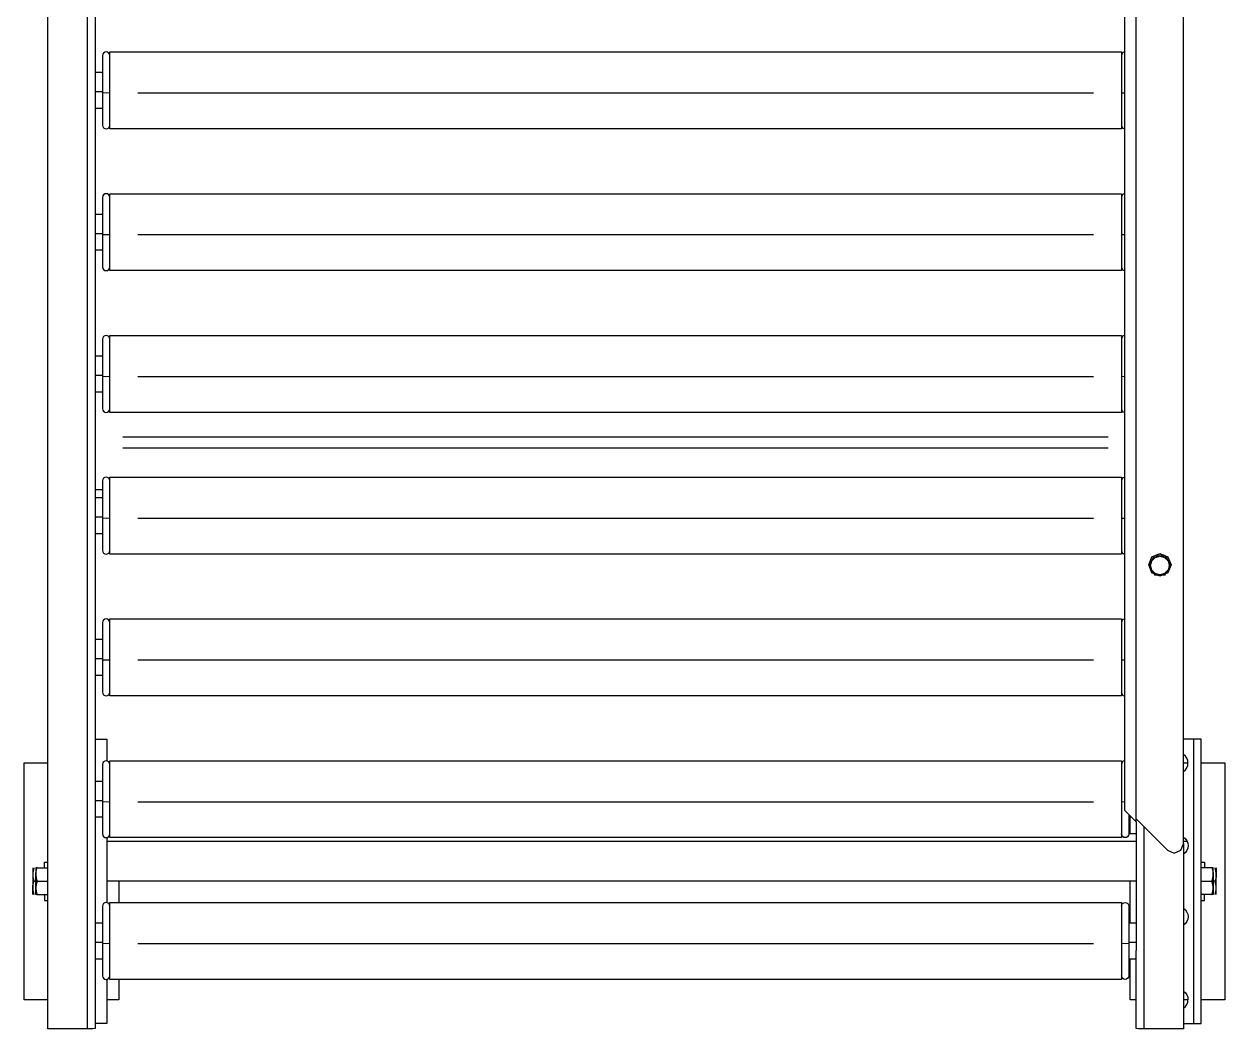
# Model space of a CAD drawing. Header units: millimetres. Extents: x -187347 to 135007, y -6415 to 292048.
# Drawn here: x -50524 to -49879, y 18756 to 19295 of the extents above; entities that cross this region are included whole.
import ezdxf

# ---------------------------------------------------------------- set-up
doc = ezdxf.new("R2010")
doc.units = ezdxf.units.MM
doc.header["$LTSCALE"] = 100
doc.layers.add('Layout CAT2', color=6, linetype='Continuous')

msp = doc.modelspace()

# ---------------------------------------------------------------- linework, layer by layer
at = {"layer": 'Layout CAT2', "elevation": -3.45}
for points in [[(-49927.12, 18868.36), (-49910.26, 18851.53), (-49906.72, 18850.07), (-49903.19, 18851.53), (-49901.72, 18855.06), (-49901.72, 20351.77), (-49903.19, 20355.29), (-49906.72, 20356.75), (-49910.26, 20355.29), (-49927.12, 20338.46), (-49927.12, 20336.81), (-49933.47, 20330.47), (-49933.47, 18873.05), (-49927.12, 18866.71), (-49927.12, 20336.81)], [(-50490.1, 20241.79), (-50490.1, 18755.69)], [(-50485.93, 18797.73), (-50485.93, 18755.96), (-50487.15, 18755.76), (-50490.1, 18755.69), (-50511.33, 18755.69), (-50511.33, 19820.82)], [(-50485.93, 19329.99), (-50485.93, 19263.27)], [(-50485.93, 19268.87), (-50481.96, 19268.87)], [(-50485.93, 19263.25), (-50485.93, 19260.94), (-50485.93, 19258.52), (-50485.93, 19256.14), (-50485.93, 19253.94)], [(-50485.93, 19258.52), (-50481.96, 19258.52)], [(-50485.93, 19253.95), (-50485.93, 19187.23)], [(-50481.96, 19257.94), (-50479.98, 19257.81), (-50477.99, 19257.94)], [(-50462.99, 19257.81), (-49950.07, 19257.81)], [(-49935.06, 19257.94), (-49934.62, 19257.86), (-49933.47, 19257.81)], [(-50481.96, 19249.43), (-50485.93, 19249.43)], [(-50485.93, 19192.84), (-50481.96, 19192.84)], [(-50485.93, 19187.21), (-50485.93, 19184.9), (-50485.93, 19182.48), (-50485.93, 19180.09), (-50485.93, 19177.9), (-50485.93, 19111.18)], [(-50485.93, 19182.48), (-50481.96, 19182.48)], [(-50481.96, 19181.9), (-50479.98, 19181.77), (-50477.99, 19181.9)], [(-50462.99, 19181.77), (-49950.07, 19181.77)], [(-49935.06, 19181.9), (-49934.62, 19181.81), (-49933.47, 19181.77)], [(-50481.96, 19173.39), (-50485.93, 19173.39)], [(-50485.93, 19116.79), (-50481.96, 19116.79)], [(-50485.93, 19111.17), (-50485.93, 19108.86), (-50485.93, 19106.44), (-50485.93, 19104.06), (-50485.93, 19101.86), (-50485.93, 19035.14)], [(-50485.93, 19106.44), (-50481.96, 19106.44)], [(-50481.96, 19105.86), (-50479.98, 19105.73), (-50477.99, 19105.86)], [(-50462.99, 19105.73), (-49950.07, 19105.73)], [(-49935.06, 19105.86), (-49934.62, 19105.78), (-49933.47, 19105.73)], [(-50481.96, 19097.35), (-50485.93, 19097.35)], [(-50470.94, 19073.31), (-49942.13, 19073.31)], [(-50470.94, 19067.43), (-49942.13, 19067.43)], [(-50485.93, 19045.05), (-50481.96, 19045.05)], [(-50485.93, 19040.76), (-50481.96, 19040.76)], [(-50485.93, 19035.13), (-50485.93, 19032.82), (-50485.93, 19030.4), (-50485.93, 19028.01), (-50485.93, 19025.82)], [(-50485.93, 19030.4), (-50481.96, 19030.4)], [(-50481.96, 19029.82), (-50479.98, 19029.69), (-50477.99, 19029.82)], [(-50462.99, 19029.69), (-49950.07, 19029.69)], [(-49935.06, 19029.82), (-49934.62, 19029.73), (-49933.47, 19029.69)], [(-50485.93, 19025.86), (-50485.93, 18959.1)], [(-50481.96, 19021.31), (-50485.93, 19021.31)], [(-49920.42, 19004.57), (-49920.42, 19004.67), (-49918.67, 19008.91), (-49914.42, 19010.66), (-49910.19, 19008.91), (-49908.43, 19004.67), (-49908.43, 19004.57)], [(-49918.79, 19001.88), (-49918.72, 19001.75), (-49918.54, 19001.44), (-49918.36, 19001.14), (-49918.32, 19001.06), (-49918.27, 19000.98), (-49918.23, 19000.91), (-49918.19, 19000.83), (-49918.1, 19000.68), (-49918.01, 19000.53), (-49917.83, 19000.23), (-49917.66, 18999.93), (-49917.48, 18999.64), (-49917.31, 18999.35), (-49916.97, 18999.34), (-49916.62, 18999.34), (-49916.53, 18999.34), (-49916.45, 18999.33), (-49916.36, 18999.33), (-49916.27, 18999.33), (-49916.09, 18999.33), (-49915.91, 18999.33), (-49915.56, 18999.33), (-49915.21, 18999.32), (-49914.85, 18999.32), (-49914.5, 18999.32), (-49916.93, 18999.99), (-49918.72, 19001.75)], [(-49914.5, 18999.32), (-49914.36, 18999.32)], [(-50485.93, 18964.71), (-50481.96, 18964.71)], [(-50485.93, 18959.09), (-50485.93, 18956.78), (-50485.93, 18954.36), (-50485.93, 18951.98), (-50485.93, 18949.78)], [(-50485.93, 18954.36), (-50481.96, 18954.36)], [(-50485.93, 18949.82), (-50485.93, 18883.06)], [(-50481.96, 18953.78), (-50479.98, 18953.65), (-50477.99, 18953.78)], [(-50462.99, 18953.65), (-49950.07, 18953.65)], [(-49935.06, 18953.78), (-49934.62, 18953.7), (-49933.47, 18953.65)], [(-50481.96, 18945.27), (-50485.93, 18945.27)], [(-50485.93, 18911.1), (-50479.58, 18911.1), (-50479.58, 18899.55)], [(-49901.72, 18758.7), (-49896.18, 18758.7), (-49893.37, 18758.7), (-49892.2, 18758.7), (-49892.2, 18911.1), (-49893.37, 18911.1), (-49896.18, 18911.1), (-49901.72, 18911.1)], [(-49896.18, 18758.7), (-49896.18, 18911.1)], [(-50511.33, 18771.4), (-50524.03, 18771.4), (-50524.03, 18898.4), (-50511.33, 18898.4)], [(-50478.16, 18898.4), (-50478, 18898.4)], [(-49892.2, 18898.4), (-49879.5, 18898.4), (-49879.5, 18771.4), (-49892.2, 18771.4)], [(-50485.93, 18888.68), (-50481.96, 18888.68)], [(-50485.93, 18883.05), (-50485.93, 18880.74), (-50485.93, 18878.32), (-50485.93, 18875.94), (-50485.93, 18873.74)], [(-50485.93, 18878.32), (-50481.96, 18878.32)], [(-50485.93, 18873.78), (-50485.93, 18807.02)], [(-50481.96, 18877.74), (-50479.98, 18877.61), (-50477.99, 18877.74)], [(-50462.99, 18877.61), (-49950.07, 18877.61)], [(-49935.06, 18877.74), (-49934.62, 18877.66), (-49933.47, 18877.61)], [(-50481.96, 18869.23), (-50485.93, 18869.23)], [(-49929.65, 18869.23), (-49931.09, 18869.23)], [(-49930.3, 18860.29), (-49930.3, 18869.23)], [(-49927.12, 18866.73), (-49927.12, 18807.02)], [(-49927.13, 18860.3), (-49931.1, 18860.3)], [(-49922.96, 18864.22), (-49922.96, 18755.69)], [(-50479.58, 18858.36), (-50479.58, 18823.51)], [(-49927.13, 18856.31), (-50479.58, 18856.31)], [(-49901.72, 18855.1), (-49901.72, 18755.69), (-49922.96, 18755.69), (-49925.91, 18755.76), (-49927.12, 18755.96), (-49927.12, 18797.73)], [(-49899.88, 18856.31), (-49901.73, 18856.31)], [(-50518.71, 18842.04), (-50518.72, 18842.01), (-50518.73, 18841.98), (-50518.74, 18841.95), (-50518.75, 18841.91), (-50518.76, 18841.88), (-50518.77, 18841.85), (-50518.78, 18841.82), (-50518.79, 18841.79), (-50518.8, 18841.76), (-50518.81, 18841.73), (-50518.82, 18841.7), (-50518.83, 18841.67), (-50518.84, 18841.63), (-50518.85, 18841.6), (-50518.86, 18841.57), (-50518.87, 18841.54), (-50518.88, 18841.51), (-50518.88, 18841.48), (-50518.89, 18841.45), (-50518.91, 18841.42), (-50518.91, 18841.39), (-50518.92, 18841.36), (-50518.93, 18841.33), (-50518.94, 18841.3), (-50518.95, 18841.26), (-50518.95, 18841.24), (-50518.96, 18841.21), (-50518.97, 18841.17), (-50518.98, 18841.14), (-50518.99, 18841.12), (-50519, 18841.08), (-50519, 18841.05), (-50519.01, 18841.02), (-50519.02, 18840.99), (-50519.03, 18840.96), (-50519.03, 18840.93), (-50519.04, 18840.9), (-50519.05, 18840.87), (-50519.05, 18840.84), (-50519.06, 18840.81), (-50519.07, 18840.78), (-50519.07, 18840.75), (-50519.09, 18840.72), (-50519.09, 18840.69), (-50519.1, 18840.66), (-50519.1, 18840.63), (-50519.11, 18840.6), (-50519.12, 18840.57), (-50519.12, 18840.54), (-50519.13, 18840.51), (-50519.14, 18840.48), (-50519.14, 18840.45), (-50519.15, 18840.42), (-50519.15, 18840.39), (-50519.16, 18840.36), (-50519.16, 18840.33), (-50519.17, 18840.3), (-50519.18, 18840.27), (-50519.2, 18840.16), (-50519.22, 18840.05), (-50519.23, 18839.94), (-50519.25, 18839.82), (-50519.27, 18839.71), (-50519.28, 18839.6), (-50519.29, 18839.49), (-50519.3, 18839.37), (-50519.31, 18839.33), (-50519.31, 18839.28), (-50519.32, 18839.24), (-50519.32, 18839.19), (-50519.32, 18839.15), (-50519.33, 18839.1), (-50519.33, 18839.06), (-50519.33, 18839.01), (-50519.33, 18838.97), (-50519.34, 18838.92), (-50519.34, 18838.88), (-50519.34, 18838.83), (-50519.34, 18838.79), (-50519.34, 18838.74), (-50519.34, 18838.69), (-50519.34, 18838.65), (-50519.35, 18838.6), (-50519.35, 18838.56), (-50519.35, 18838.51), (-50519.35, 18838.47), (-50519.35, 18838.44), (-50519.35, 18838.42), (-50519.35, 18838.39), (-50519.35, 18838.37), (-50519.35, 18838.34), (-50519.35, 18838.32), (-50519.34, 18838.29), (-50519.34, 18838.26), (-50519.34, 18838.24), (-50519.34, 18838.22), (-50519.34, 18838.19), (-50519.34, 18838.16), (-50519.34, 18838.14), (-50519.34, 18838.12), (-50519.34, 18838.09), (-50519.34, 18838.06), (-50519.34, 18838.04), (-50519.34, 18838.01), (-50519.33, 18837.99), (-50519.33, 18837.96), (-50519.33, 18837.94), (-50519.33, 18837.91), (-50519.33, 18837.89), (-50519.33, 18837.86), (-50519.33, 18837.83), (-50519.32, 18837.81), (-50519.32, 18837.79), (-50519.32, 18837.76), (-50519.32, 18837.73), (-50519.32, 18837.71), (-50519.32, 18837.69), (-50519.31, 18837.66), (-50519.31, 18837.63), (-50519.31, 18837.61), (-50519.31, 18837.59), (-50519.3, 18837.56), (-50519.29, 18837.45), (-50519.28, 18837.34), (-50519.27, 18837.22), (-50519.25, 18837.11), (-50519.23, 18837), (-50519.22, 18836.89), (-50519.2, 18836.78), (-50519.18, 18836.66), (-50519.16, 18836.6), (-50519.15, 18836.54), (-50519.14, 18836.49), (-50519.13, 18836.43), (-50519.12, 18836.37), (-50519.11, 18836.32), (-50519.1, 18836.26), (-50519.08, 18836.2), (-50519.06, 18836.14), (-50519.05, 18836.08), (-50519.04, 18836.02), (-50519.02, 18835.97), (-50519.01, 18835.91), (-50519, 18835.85), (-50518.98, 18835.79), (-50518.96, 18835.73), (-50518.95, 18835.67), (-50518.93, 18835.61), (-50518.92, 18835.55), (-50518.9, 18835.5), (-50518.88, 18835.44), (-50518.86, 18835.38), (-50518.85, 18835.32), (-50518.83, 18835.26), (-50518.81, 18835.2), (-50518.79, 18835.14), (-50518.77, 18835.08), (-50518.75, 18835.02), (-50518.73, 18834.96), (-50518.71, 18834.9), (-50517.68, 18834.9)], [(-50519.35, 18842.04), (-50519.35, 18841.08), (-50519.35, 18838.47), (-50519.35, 18834.9), (-50519.35, 18831.33), (-50519.35, 18831.37), (-50519.35, 18831.42), (-50519.35, 18831.46), (-50519.34, 18831.51), (-50519.34, 18831.55), (-50519.34, 18831.6), (-50519.34, 18831.64), (-50519.34, 18831.69), (-50519.34, 18831.73), (-50519.34, 18831.78), (-50519.33, 18831.82), (-50519.33, 18831.87), (-50519.33, 18831.91), (-50519.33, 18831.96), (-50519.32, 18832), (-50519.32, 18832.05), (-50519.32, 18832.09), (-50519.31, 18832.14), (-50519.31, 18832.19), (-50519.3, 18832.23), (-50519.29, 18832.34), (-50519.28, 18832.45), (-50519.27, 18832.57), (-50519.25, 18832.68), (-50519.23, 18832.79), (-50519.22, 18832.9), (-50519.2, 18833.01), (-50519.18, 18833.13), (-50519.17, 18833.16), (-50519.16, 18833.19), (-50519.16, 18833.22), (-50519.15, 18833.25), (-50519.15, 18833.28), (-50519.14, 18833.31), (-50519.14, 18833.34), (-50519.13, 18833.37), (-50519.12, 18833.39), (-50519.12, 18833.43), (-50519.11, 18833.46), (-50519.1, 18833.48), (-50519.1, 18833.52), (-50519.09, 18833.55), (-50519.09, 18833.58), (-50519.07, 18833.61), (-50519.07, 18833.64), (-50519.06, 18833.67), (-50519.05, 18833.7), (-50519.05, 18833.73), (-50519.04, 18833.76), (-50519.03, 18833.79), (-50519.03, 18833.82), (-50519.02, 18833.85), (-50519.01, 18833.88), (-50519, 18833.91), (-50519, 18833.94), (-50518.99, 18833.97), (-50518.98, 18834), (-50518.97, 18834.03), (-50518.96, 18834.06), (-50518.95, 18834.09), (-50518.95, 18834.12), (-50518.94, 18834.15), (-50518.93, 18834.18), (-50518.92, 18834.22), (-50518.91, 18834.25), (-50518.91, 18834.27), (-50518.89, 18834.31), (-50518.88, 18834.34), (-50518.88, 18834.37), (-50518.87, 18834.4), (-50518.86, 18834.43), (-50518.85, 18834.46), (-50518.84, 18834.49), (-50518.83, 18834.52), (-50518.82, 18834.55), (-50518.81, 18834.59), (-50518.8, 18834.61), (-50518.79, 18834.64), (-50518.78, 18834.68), (-50518.77, 18834.71), (-50518.76, 18834.74), (-50518.75, 18834.77), (-50518.74, 18834.8), (-50518.73, 18834.83), (-50518.72, 18834.87), (-50518.71, 18834.9)], [(-50517.05, 18842.04), (-50517.07, 18842.04), (-50517.08, 18842.04), (-50517.11, 18842.04), (-50517.13, 18842.04), (-50517.14, 18842.04), (-50517.16, 18842.04), (-50517.18, 18842.04), (-50517.2, 18842.04), (-50517.22, 18842.04), (-50517.23, 18842.04), (-50517.25, 18842.04), (-50517.26, 18842.04), (-50517.28, 18842.04), (-50517.3, 18842.04), (-50517.31, 18842.04), (-50517.33, 18842.04), (-50517.34, 18842.04), (-50517.36, 18842.04), (-50517.38, 18842.04), (-50517.39, 18842.04), (-50517.4, 18842.04), (-50517.41, 18842.04), (-50517.43, 18842.04), (-50517.44, 18842.04), (-50517.46, 18842.04), (-50517.47, 18842.04), (-50517.48, 18842.04), (-50517.49, 18842.04), (-50517.5, 18842.04), (-50517.51, 18842.04), (-50517.53, 18842.04), (-50517.55, 18842.04), (-50517.57, 18842.04), (-50517.59, 18842.04), (-50517.6, 18842.04), (-50517.61, 18842.04), (-50517.63, 18842.04), (-50517.64, 18842.04), (-50517.65, 18842.04), (-50517.65, 18842.04), (-50517.66, 18842.04), (-50517.66, 18842.04), (-50517.67, 18842.04), (-50517.67, 18842.04), (-50517.68, 18842.04), (-50517.68, 18842.04), (-50517.68, 18841.08), (-50517.68, 18838.47), (-50517.68, 18838.44), (-50517.68, 18838.42), (-50517.68, 18838.39), (-50517.68, 18838.37), (-50517.68, 18838.34), (-50517.68, 18838.32), (-50517.68, 18838.29), (-50517.68, 18838.26), (-50517.68, 18838.24), (-50517.68, 18838.22), (-50517.68, 18838.19), (-50517.68, 18838.16), (-50517.68, 18838.14), (-50517.68, 18838.12), (-50517.68, 18838.09), (-50517.68, 18838.06), (-50517.67, 18838.04), (-50517.67, 18838.01), (-50517.67, 18837.99), (-50517.67, 18837.96), (-50517.67, 18837.94), (-50517.67, 18837.91), (-50517.67, 18837.89), (-50517.67, 18837.86), (-50517.66, 18837.83), (-50517.66, 18837.81), (-50517.66, 18837.79), (-50517.66, 18837.76), (-50517.66, 18837.73), (-50517.66, 18837.71), (-50517.65, 18837.69), (-50517.65, 18837.66), (-50517.65, 18837.63), (-50517.65, 18837.61), (-50517.64, 18837.59), (-50517.64, 18837.56), (-50517.63, 18837.45), (-50517.61, 18837.34), (-50517.6, 18837.22), (-50517.59, 18837.11), (-50517.57, 18837), (-50517.55, 18836.89), (-50517.53, 18836.78), (-50517.51, 18836.66), (-50517.5, 18836.6), (-50517.49, 18836.54), (-50517.48, 18836.49), (-50517.47, 18836.43), (-50517.46, 18836.37), (-50517.44, 18836.32), (-50517.43, 18836.26), (-50517.42, 18836.2), (-50517.4, 18836.14), (-50517.39, 18836.08), (-50517.38, 18836.02), (-50517.36, 18835.97), (-50517.34, 18835.91), (-50517.33, 18835.85), (-50517.32, 18835.79), (-50517.3, 18835.73), (-50517.29, 18835.67), (-50517.26, 18835.61), (-50517.25, 18835.55), (-50517.23, 18835.5), (-50517.22, 18835.44), (-50517.2, 18835.38), (-50517.18, 18835.32), (-50517.16, 18835.26), (-50517.14, 18835.2), (-50517.13, 18835.14), (-50517.11, 18835.08), (-50517.08, 18835.02), (-50517.07, 18834.96), (-50517.05, 18834.9), (-50511.33, 18834.9)], [(-50517.05, 18827.75), (-50517.06, 18827.75), (-50517.07, 18827.75), (-50517.08, 18827.75), (-50517.09, 18827.75), (-50517.1, 18827.75), (-50517.11, 18827.75), (-50517.12, 18827.75), (-50517.13, 18827.75), (-50517.14, 18827.75), (-50517.15, 18827.75), (-50517.16, 18827.75), (-50517.16, 18827.75), (-50517.17, 18827.75), (-50517.19, 18827.75), (-50517.2, 18827.75), (-50517.2, 18827.75), (-50517.21, 18827.75), (-50517.22, 18827.75), (-50517.23, 18827.75), (-50517.24, 18827.75), (-50517.25, 18827.75), (-50517.25, 18827.75), (-50517.26, 18827.75), (-50517.28, 18827.75), (-50517.28, 18827.75), (-50517.29, 18827.75), (-50517.3, 18827.75), (-50517.31, 18827.75), (-50517.31, 18827.75), (-50517.32, 18827.75), (-50517.33, 18827.75), (-50517.34, 18827.75), (-50517.34, 18827.75), (-50517.35, 18827.75), (-50517.36, 18827.75), (-50517.37, 18827.75), (-50517.38, 18827.75), (-50517.38, 18827.75), (-50517.39, 18827.75), (-50517.4, 18827.75), (-50517.4, 18827.75), (-50517.41, 18827.75), (-50517.42, 18827.75), (-50517.42, 18827.75), (-50517.43, 18827.75), (-50517.44, 18827.75), (-50517.44, 18827.75), (-50517.45, 18827.75), (-50517.46, 18827.75), (-50517.47, 18827.75), (-50517.47, 18827.75), (-50517.48, 18827.75), (-50517.48, 18827.75), (-50517.49, 18827.75), (-50517.49, 18827.75), (-50517.5, 18827.75), (-50517.51, 18827.75), (-50517.51, 18827.75), (-50517.53, 18827.75), (-50517.55, 18827.75), (-50517.57, 18827.75), (-50517.59, 18827.75), (-50517.6, 18827.75), (-50517.61, 18827.75), (-50517.63, 18827.75), (-50517.64, 18827.75), (-50517.65, 18827.75), (-50517.65, 18827.75), (-50517.66, 18827.75), (-50517.66, 18827.75), (-50517.67, 18827.75), (-50517.67, 18827.75), (-50517.68, 18827.75), (-50517.68, 18827.75), (-50517.68, 18828.71), (-50517.68, 18831.33), (-50517.68, 18834.9), (-50517.68, 18838.47), (-50517.68, 18838.51), (-50517.68, 18838.56), (-50517.68, 18838.6), (-50517.68, 18838.65), (-50517.68, 18838.69), (-50517.68, 18838.74), (-50517.68, 18838.79), (-50517.68, 18838.83), (-50517.68, 18838.88), (-50517.67, 18838.92), (-50517.67, 18838.97), (-50517.67, 18839.01), (-50517.67, 18839.06), (-50517.66, 18839.1), (-50517.66, 18839.15), (-50517.66, 18839.19), (-50517.65, 18839.24), (-50517.65, 18839.28), (-50517.65, 18839.33), (-50517.64, 18839.37), (-50517.63, 18839.49), (-50517.61, 18839.6), (-50517.6, 18839.71), (-50517.59, 18839.82), (-50517.57, 18839.94), (-50517.55, 18840.05), (-50517.53, 18840.16), (-50517.51, 18840.27), (-50517.51, 18840.3), (-50517.5, 18840.33), (-50517.5, 18840.36), (-50517.49, 18840.39), (-50517.48, 18840.42), (-50517.48, 18840.45), (-50517.47, 18840.48), (-50517.47, 18840.51), (-50517.46, 18840.54), (-50517.46, 18840.57), (-50517.44, 18840.6), (-50517.44, 18840.63), (-50517.43, 18840.66), (-50517.43, 18840.69), (-50517.42, 18840.72), (-50517.41, 18840.75), (-50517.41, 18840.78), (-50517.4, 18840.81), (-50517.39, 18840.84), (-50517.39, 18840.87), (-50517.38, 18840.9), (-50517.37, 18840.93), (-50517.36, 18840.96), (-50517.35, 18840.99), (-50517.35, 18841.02), (-50517.34, 18841.05), (-50517.33, 18841.08), (-50517.32, 18841.12), (-50517.32, 18841.14), (-50517.31, 18841.17), (-50517.3, 18841.21), (-50517.29, 18841.24), (-50517.28, 18841.26), (-50517.28, 18841.3), (-50517.26, 18841.33), (-50517.26, 18841.36), (-50517.25, 18841.39), (-50517.24, 18841.42), (-50517.23, 18841.45), (-50517.22, 18841.48), (-50517.21, 18841.51), (-50517.2, 18841.54), (-50517.2, 18841.57), (-50517.19, 18841.6), (-50517.17, 18841.63), (-50517.16, 18841.67), (-50517.16, 18841.7), (-50517.15, 18841.73), (-50517.14, 18841.76), (-50517.13, 18841.79), (-50517.12, 18841.82), (-50517.11, 18841.85), (-50517.1, 18841.88), (-50517.09, 18841.91), (-50517.08, 18841.95), (-50517.07, 18841.98), (-50517.06, 18842.01), (-50517.05, 18842.04), (-50511.33, 18842.04)], [(-50513, 18842.04), (-50513, 18844.39), (-50513, 18845.21), (-50511.33, 18845.21)], [(-49892.2, 18845.21), (-49890.54, 18845.21), (-49890.54, 18844.39), (-49890.54, 18842.04)], [(-49886.49, 18842.04), (-49892.2, 18842.04)], [(-49884.19, 18842.04), (-49884.19, 18841.08), (-49884.19, 18838.47), (-49884.19, 18838.49), (-49884.19, 18838.52), (-49884.19, 18838.54), (-49884.19, 18838.57), (-49884.19, 18838.6), (-49884.19, 18838.62), (-49884.19, 18838.64), (-49884.19, 18838.67), (-49884.19, 18838.7), (-49884.19, 18838.72), (-49884.19, 18838.74), (-49884.19, 18838.77), (-49884.19, 18838.8), (-49884.19, 18838.82), (-49884.19, 18838.85), (-49884.2, 18838.87), (-49884.2, 18838.9), (-49884.2, 18838.92), (-49884.2, 18838.95), (-49884.2, 18838.97), (-49884.2, 18839), (-49884.2, 18839.03), (-49884.2, 18839.05), (-49884.21, 18839.07), (-49884.21, 18839.1), (-49884.21, 18839.13), (-49884.21, 18839.15), (-49884.21, 18839.17), (-49884.21, 18839.2), (-49884.22, 18839.23), (-49884.22, 18839.25), (-49884.22, 18839.27), (-49884.22, 18839.3), (-49884.22, 18839.33), (-49884.23, 18839.35), (-49884.23, 18839.37), (-49884.24, 18839.49), (-49884.26, 18839.6), (-49884.27, 18839.71), (-49884.28, 18839.82), (-49884.3, 18839.94), (-49884.32, 18840.05), (-49884.34, 18840.16), (-49884.36, 18840.27), (-49884.37, 18840.33), (-49884.38, 18840.39), (-49884.39, 18840.45), (-49884.4, 18840.51), (-49884.41, 18840.57), (-49884.43, 18840.62), (-49884.44, 18840.68), (-49884.46, 18840.73), (-49884.47, 18840.79), (-49884.48, 18840.85), (-49884.5, 18840.91), (-49884.51, 18840.97), (-49884.53, 18841.03), (-49884.54, 18841.09), (-49884.56, 18841.15), (-49884.57, 18841.21), (-49884.59, 18841.26), (-49884.61, 18841.32), (-49884.62, 18841.38), (-49884.64, 18841.44), (-49884.65, 18841.5), (-49884.67, 18841.56), (-49884.69, 18841.62), (-49884.71, 18841.68), (-49884.73, 18841.74), (-49884.75, 18841.8), (-49884.76, 18841.86), (-49884.78, 18841.92), (-49884.81, 18841.98), (-49884.83, 18842.04)], [(-50517.05, 18834.9), (-50517.06, 18834.87), (-50517.07, 18834.83), (-50517.08, 18834.8), (-50517.09, 18834.77), (-50517.1, 18834.74), (-50517.11, 18834.71), (-50517.12, 18834.68), (-50517.13, 18834.64), (-50517.14, 18834.61), (-50517.15, 18834.59), (-50517.16, 18834.55), (-50517.16, 18834.52), (-50517.17, 18834.49), (-50517.19, 18834.46), (-50517.2, 18834.43), (-50517.2, 18834.4), (-50517.21, 18834.37), (-50517.22, 18834.34), (-50517.23, 18834.31), (-50517.24, 18834.27), (-50517.25, 18834.25), (-50517.26, 18834.22), (-50517.26, 18834.18), (-50517.28, 18834.15), (-50517.28, 18834.12), (-50517.29, 18834.09), (-50517.3, 18834.06), (-50517.31, 18834.03), (-50517.32, 18834), (-50517.32, 18833.97), (-50517.33, 18833.94), (-50517.34, 18833.91), (-50517.35, 18833.88), (-50517.35, 18833.85), (-50517.36, 18833.82), (-50517.37, 18833.79), (-50517.38, 18833.76), (-50517.39, 18833.73), (-50517.39, 18833.7), (-50517.4, 18833.67), (-50517.41, 18833.64), (-50517.41, 18833.61), (-50517.42, 18833.58), (-50517.43, 18833.55), (-50517.43, 18833.52), (-50517.44, 18833.48), (-50517.44, 18833.46), (-50517.46, 18833.43), (-50517.46, 18833.39), (-50517.47, 18833.37), (-50517.47, 18833.34), (-50517.48, 18833.31), (-50517.48, 18833.28), (-50517.49, 18833.25), (-50517.5, 18833.22), (-50517.5, 18833.19), (-50517.51, 18833.16), (-50517.51, 18833.13), (-50517.53, 18833.01), (-50517.55, 18832.9), (-50517.57, 18832.79), (-50517.59, 18832.68), (-50517.6, 18832.57), (-50517.61, 18832.45), (-50517.63, 18832.34), (-50517.64, 18832.23), (-50517.65, 18832.19), (-50517.65, 18832.14), (-50517.65, 18832.09), (-50517.66, 18832.05), (-50517.66, 18832), (-50517.66, 18831.96), (-50517.67, 18831.91), (-50517.67, 18831.87), (-50517.67, 18831.82), (-50517.67, 18831.78), (-50517.68, 18831.73), (-50517.68, 18831.69), (-50517.68, 18831.64), (-50517.68, 18831.6), (-50517.68, 18831.55), (-50517.68, 18831.51), (-50517.68, 18831.46), (-50517.68, 18831.42), (-50517.68, 18831.37), (-50517.68, 18831.33), (-50517.68, 18831.3), (-50517.68, 18831.27), (-50517.68, 18831.25), (-50517.68, 18831.23), (-50517.68, 18831.2), (-50517.68, 18831.17), (-50517.68, 18831.15), (-50517.68, 18831.12), (-50517.68, 18831.1), (-50517.68, 18831.07), (-50517.68, 18831.05), (-50517.68, 18831.02), (-50517.68, 18831), (-50517.68, 18830.97), (-50517.68, 18830.94), (-50517.68, 18830.92), (-50517.67, 18830.9), (-50517.67, 18830.87), (-50517.67, 18830.84), (-50517.67, 18830.82), (-50517.67, 18830.8), (-50517.67, 18830.77), (-50517.67, 18830.74), (-50517.67, 18830.72), (-50517.66, 18830.69), (-50517.66, 18830.67), (-50517.66, 18830.64), (-50517.66, 18830.62), (-50517.66, 18830.59), (-50517.66, 18830.57), (-50517.65, 18830.54), (-50517.65, 18830.52), (-50517.65, 18830.49), (-50517.65, 18830.46), (-50517.64, 18830.44), (-50517.64, 18830.42), (-50517.63, 18830.3), (-50517.61, 18830.19), (-50517.6, 18830.08), (-50517.59, 18829.97), (-50517.57, 18829.85), (-50517.55, 18829.74), (-50517.53, 18829.63), (-50517.51, 18829.52), (-50517.5, 18829.46), (-50517.49, 18829.4), (-50517.48, 18829.35), (-50517.47, 18829.29), (-50517.46, 18829.23), (-50517.44, 18829.17), (-50517.43, 18829.11), (-50517.42, 18829.06), (-50517.4, 18829), (-50517.39, 18828.94), (-50517.38, 18828.88), (-50517.36, 18828.82), (-50517.34, 18828.76), (-50517.33, 18828.71), (-50517.32, 18828.65), (-50517.3, 18828.59), (-50517.29, 18828.53), (-50517.26, 18828.47), (-50517.25, 18828.41), (-50517.23, 18828.35), (-50517.22, 18828.29), (-50517.2, 18828.24), (-50517.18, 18828.17), (-50517.16, 18828.11), (-50517.14, 18828.06), (-50517.13, 18827.99), (-50517.11, 18827.93), (-50517.08, 18827.88), (-50517.07, 18827.81), (-50517.05, 18827.75), (-50511.33, 18827.75)], [(-49927.13, 18834.9), (-50479.58, 18834.9)], [(-50473.23, 18834.9), (-50473.23, 18823.55)], [(-49930.3, 18812.64), (-49930.3, 18834.9)], [(-49892.2, 18834.9), (-49886.49, 18834.9), (-49886.48, 18834.93), (-49886.47, 18834.96), (-49886.46, 18834.99), (-49886.45, 18835.02), (-49886.44, 18835.05), (-49886.43, 18835.08), (-49886.41, 18835.11), (-49886.41, 18835.15), (-49886.4, 18835.18), (-49886.39, 18835.21), (-49886.38, 18835.24), (-49886.37, 18835.27), (-49886.36, 18835.3), (-49886.35, 18835.33), (-49886.34, 18835.36), (-49886.33, 18835.4), (-49886.32, 18835.43), (-49886.31, 18835.45), (-49886.3, 18835.49), (-49886.29, 18835.52), (-49886.29, 18835.55), (-49886.28, 18835.58), (-49886.27, 18835.61), (-49886.26, 18835.64), (-49886.25, 18835.67), (-49886.25, 18835.7), (-49886.23, 18835.73), (-49886.23, 18835.76), (-49886.22, 18835.79), (-49886.21, 18835.82), (-49886.2, 18835.85), (-49886.2, 18835.88), (-49886.19, 18835.91), (-49886.18, 18835.95), (-49886.17, 18835.97), (-49886.17, 18836), (-49886.16, 18836.04), (-49886.15, 18836.06), (-49886.14, 18836.09), (-49886.13, 18836.13), (-49886.13, 18836.15), (-49886.12, 18836.18), (-49886.11, 18836.22), (-49886.11, 18836.24), (-49886.1, 18836.27), (-49886.1, 18836.31), (-49886.09, 18836.33), (-49886.08, 18836.36), (-49886.08, 18836.4), (-49886.07, 18836.42), (-49886.07, 18836.45), (-49886.05, 18836.49), (-49886.05, 18836.51), (-49886.04, 18836.54), (-49886.04, 18836.58), (-49886.03, 18836.6), (-49886.03, 18836.63), (-49886.02, 18836.67), (-49886, 18836.78), (-49885.98, 18836.89), (-49885.97, 18837), (-49885.95, 18837.11), (-49885.93, 18837.23), (-49885.92, 18837.34), (-49885.91, 18837.45), (-49885.9, 18837.56), (-49885.89, 18837.61), (-49885.89, 18837.65), (-49885.88, 18837.7), (-49885.88, 18837.74), (-49885.88, 18837.79), (-49885.87, 18837.83), (-49885.87, 18837.88), (-49885.86, 18837.92), (-49885.86, 18837.97), (-49885.86, 18838.01), (-49885.86, 18838.06), (-49885.86, 18838.1), (-49885.85, 18838.15), (-49885.85, 18838.19), (-49885.85, 18838.24), (-49885.85, 18838.28), (-49885.85, 18838.33), (-49885.85, 18838.38), (-49885.85, 18838.42), (-49885.85, 18838.47), (-49885.85, 18834.9), (-49885.85, 18831.33), (-49885.85, 18828.71), (-49885.85, 18827.75), (-49885.85, 18827.75), (-49885.86, 18827.75), (-49885.86, 18827.75), (-49885.87, 18827.75), (-49885.88, 18827.75), (-49885.88, 18827.75), (-49885.89, 18827.75), (-49885.89, 18827.75), (-49885.9, 18827.75), (-49885.91, 18827.75), (-49885.92, 18827.75), (-49885.93, 18827.75), (-49885.95, 18827.75), (-49885.97, 18827.75), (-49885.99, 18827.75), (-49886, 18827.75), (-49886.02, 18827.75), (-49886.03, 18827.75), (-49886.04, 18827.75), (-49886.06, 18827.75), (-49886.07, 18827.75), (-49886.08, 18827.75), (-49886.09, 18827.75), (-49886.11, 18827.75), (-49886.12, 18827.75), (-49886.13, 18827.75), (-49886.14, 18827.75), (-49886.16, 18827.75), (-49886.18, 18827.75), (-49886.19, 18827.75), (-49886.2, 18827.75), (-49886.22, 18827.75), (-49886.23, 18827.75), (-49886.25, 18827.75), (-49886.27, 18827.75), (-49886.29, 18827.75), (-49886.3, 18827.75), (-49886.32, 18827.75), (-49886.34, 18827.75), (-49886.36, 18827.75), (-49886.37, 18827.75), (-49886.39, 18827.75), (-49886.41, 18827.75), (-49886.43, 18827.75), (-49886.45, 18827.75), (-49886.47, 18827.75), (-49886.49, 18827.75), (-49892.2, 18827.75)], [(-49886.49, 18827.75), (-49886.48, 18827.79), (-49886.47, 18827.82), (-49886.46, 18827.84), (-49886.45, 18827.88), (-49886.44, 18827.91), (-49886.43, 18827.94), (-49886.41, 18827.97), (-49886.41, 18828), (-49886.4, 18828.03), (-49886.39, 18828.07), (-49886.38, 18828.1), (-49886.37, 18828.12), (-49886.36, 18828.16), (-49886.35, 18828.19), (-49886.34, 18828.22), (-49886.33, 18828.25), (-49886.32, 18828.28), (-49886.31, 18828.31), (-49886.3, 18828.34), (-49886.29, 18828.37), (-49886.29, 18828.4), (-49886.28, 18828.44), (-49886.27, 18828.46), (-49886.26, 18828.49), (-49886.25, 18828.53), (-49886.25, 18828.56), (-49886.23, 18828.58), (-49886.23, 18828.62), (-49886.22, 18828.65), (-49886.21, 18828.68), (-49886.2, 18828.71), (-49886.2, 18828.74), (-49886.19, 18828.77), (-49886.18, 18828.8), (-49886.17, 18828.83), (-49886.17, 18828.86), (-49886.16, 18828.89), (-49886.15, 18828.92), (-49886.14, 18828.95), (-49886.13, 18828.98), (-49886.13, 18829.01), (-49886.12, 18829.04), (-49886.11, 18829.07), (-49886.11, 18829.1), (-49886.1, 18829.13), (-49886.1, 18829.16), (-49886.09, 18829.19), (-49886.08, 18829.22), (-49886.08, 18829.25), (-49886.07, 18829.28), (-49886.07, 18829.31), (-49886.05, 18829.34), (-49886.05, 18829.37), (-49886.04, 18829.4), (-49886.04, 18829.43), (-49886.03, 18829.46), (-49886.03, 18829.49), (-49886.02, 18829.52), (-49886, 18829.63), (-49885.98, 18829.74), (-49885.97, 18829.85), (-49885.95, 18829.97), (-49885.93, 18830.08), (-49885.92, 18830.19), (-49885.91, 18830.3), (-49885.9, 18830.42), (-49885.89, 18830.46), (-49885.89, 18830.51), (-49885.88, 18830.55), (-49885.88, 18830.6), (-49885.88, 18830.64), (-49885.87, 18830.69), (-49885.87, 18830.73), (-49885.86, 18830.78), (-49885.86, 18830.82), (-49885.86, 18830.87), (-49885.86, 18830.92), (-49885.86, 18830.96), (-49885.85, 18831.01), (-49885.85, 18831.05), (-49885.85, 18831.1), (-49885.85, 18831.14), (-49885.85, 18831.19), (-49885.85, 18831.24), (-49885.85, 18831.28), (-49885.85, 18831.33), (-49885.85, 18831.35), (-49885.85, 18831.37), (-49885.85, 18831.4), (-49885.85, 18831.43), (-49885.85, 18831.45), (-49885.85, 18831.47), (-49885.85, 18831.5), (-49885.85, 18831.53), (-49885.85, 18831.55), (-49885.85, 18831.57), (-49885.85, 18831.6), (-49885.85, 18831.63), (-49885.85, 18831.65), (-49885.86, 18831.68), (-49885.86, 18831.7), (-49885.86, 18831.73), (-49885.86, 18831.75), (-49885.86, 18831.78), (-49885.86, 18831.8), (-49885.86, 18831.83), (-49885.86, 18831.85), (-49885.86, 18831.88), (-49885.87, 18831.9), (-49885.87, 18831.93), (-49885.87, 18831.96), (-49885.88, 18831.98), (-49885.88, 18832), (-49885.88, 18832.03), (-49885.88, 18832.06), (-49885.88, 18832.08), (-49885.89, 18832.1), (-49885.89, 18832.13), (-49885.89, 18832.16), (-49885.89, 18832.18), (-49885.89, 18832.21), (-49885.9, 18832.23), (-49885.91, 18832.35), (-49885.92, 18832.46), (-49885.93, 18832.57), (-49885.95, 18832.68), (-49885.97, 18832.79), (-49885.98, 18832.9), (-49886, 18833.02), (-49886.02, 18833.13), (-49886.03, 18833.19), (-49886.04, 18833.25), (-49886.05, 18833.3), (-49886.07, 18833.36), (-49886.08, 18833.42), (-49886.09, 18833.48), (-49886.11, 18833.54), (-49886.12, 18833.59), (-49886.13, 18833.65), (-49886.14, 18833.71), (-49886.16, 18833.77), (-49886.18, 18833.82), (-49886.19, 18833.89), (-49886.2, 18833.95), (-49886.22, 18834), (-49886.23, 18834.06), (-49886.25, 18834.12), (-49886.27, 18834.18), (-49886.28, 18834.24), (-49886.3, 18834.29), (-49886.32, 18834.36), (-49886.34, 18834.42), (-49886.36, 18834.47), (-49886.37, 18834.53), (-49886.39, 18834.6), (-49886.41, 18834.65), (-49886.43, 18834.71), (-49886.45, 18834.78), (-49886.47, 18834.83), (-49886.49, 18834.9)], [(-49884.83, 18827.75), (-49884.82, 18827.79), (-49884.81, 18827.82), (-49884.8, 18827.84), (-49884.78, 18827.88), (-49884.77, 18827.91), (-49884.76, 18827.94), (-49884.75, 18827.97), (-49884.74, 18828), (-49884.73, 18828.03), (-49884.72, 18828.07), (-49884.72, 18828.1), (-49884.71, 18828.12), (-49884.69, 18828.16), (-49884.68, 18828.19), (-49884.68, 18828.22), (-49884.67, 18828.25), (-49884.66, 18828.28), (-49884.65, 18828.31), (-49884.64, 18828.34), (-49884.63, 18828.37), (-49884.62, 18828.4), (-49884.62, 18828.44), (-49884.61, 18828.46), (-49884.6, 18828.49), (-49884.59, 18828.53), (-49884.58, 18828.56), (-49884.57, 18828.58), (-49884.56, 18828.62), (-49884.56, 18828.65), (-49884.55, 18828.68), (-49884.54, 18828.71), (-49884.53, 18828.74), (-49884.53, 18828.77), (-49884.52, 18828.8), (-49884.51, 18828.83), (-49884.5, 18828.86), (-49884.49, 18828.89), (-49884.49, 18828.92), (-49884.48, 18828.95), (-49884.47, 18828.98), (-49884.47, 18829.01), (-49884.46, 18829.04), (-49884.45, 18829.07), (-49884.45, 18829.1), (-49884.44, 18829.13), (-49884.43, 18829.16), (-49884.43, 18829.19), (-49884.42, 18829.22), (-49884.41, 18829.25), (-49884.4, 18829.28), (-49884.4, 18829.31), (-49884.39, 18829.34), (-49884.39, 18829.37), (-49884.38, 18829.4), (-49884.38, 18829.43), (-49884.37, 18829.46), (-49884.36, 18829.49), (-49884.36, 18829.52), (-49884.34, 18829.63), (-49884.32, 18829.74), (-49884.3, 18829.85), (-49884.28, 18829.97), (-49884.27, 18830.08), (-49884.26, 18830.19), (-49884.24, 18830.3), (-49884.23, 18830.42), (-49884.23, 18830.46), (-49884.22, 18830.51), (-49884.22, 18830.55), (-49884.21, 18830.6), (-49884.21, 18830.64), (-49884.21, 18830.69), (-49884.2, 18830.73), (-49884.2, 18830.78), (-49884.2, 18830.82), (-49884.2, 18830.87), (-49884.2, 18830.92), (-49884.19, 18830.96), (-49884.19, 18831.01), (-49884.19, 18831.05), (-49884.19, 18831.1), (-49884.19, 18831.14), (-49884.19, 18831.19), (-49884.19, 18831.24), (-49884.19, 18831.28), (-49884.19, 18831.33), (-49884.19, 18831.35), (-49884.19, 18831.37), (-49884.19, 18831.4), (-49884.19, 18831.43), (-49884.19, 18831.45), (-49884.19, 18831.47), (-49884.19, 18831.5), (-49884.19, 18831.53), (-49884.19, 18831.55), (-49884.19, 18831.57), (-49884.19, 18831.6), (-49884.19, 18831.63), (-49884.19, 18831.65), (-49884.19, 18831.68), (-49884.19, 18831.7), (-49884.2, 18831.73), (-49884.2, 18831.75), (-49884.2, 18831.78), (-49884.2, 18831.8), (-49884.2, 18831.83), (-49884.2, 18831.85), (-49884.2, 18831.88), (-49884.2, 18831.9), (-49884.21, 18831.93), (-49884.21, 18831.96), (-49884.21, 18831.98), (-49884.21, 18832), (-49884.21, 18832.03), (-49884.21, 18832.06), (-49884.22, 18832.08), (-49884.22, 18832.1), (-49884.22, 18832.13), (-49884.22, 18832.16), (-49884.22, 18832.18), (-49884.23, 18832.21), (-49884.23, 18832.23), (-49884.24, 18832.35), (-49884.26, 18832.46), (-49884.27, 18832.57), (-49884.28, 18832.68), (-49884.3, 18832.79), (-49884.32, 18832.9), (-49884.34, 18833.02), (-49884.36, 18833.13), (-49884.37, 18833.19), (-49884.38, 18833.25), (-49884.39, 18833.3), (-49884.4, 18833.36), (-49884.41, 18833.42), (-49884.43, 18833.48), (-49884.44, 18833.54), (-49884.46, 18833.59), (-49884.47, 18833.65), (-49884.48, 18833.71), (-49884.5, 18833.77), (-49884.51, 18833.82), (-49884.53, 18833.89), (-49884.54, 18833.95), (-49884.56, 18834), (-49884.57, 18834.06), (-49884.59, 18834.12), (-49884.61, 18834.18), (-49884.62, 18834.24), (-49884.64, 18834.29), (-49884.65, 18834.36), (-49884.67, 18834.42), (-49884.69, 18834.47), (-49884.71, 18834.53), (-49884.73, 18834.6), (-49884.75, 18834.65), (-49884.76, 18834.71), (-49884.78, 18834.78), (-49884.81, 18834.83), (-49884.83, 18834.9), (-49885.85, 18834.9)], [(-49884.19, 18827.75), (-49884.19, 18828.71), (-49884.19, 18831.33), (-49884.19, 18834.9), (-49884.19, 18838.47), (-49884.19, 18838.42), (-49884.19, 18838.38), (-49884.19, 18838.33), (-49884.19, 18838.28), (-49884.19, 18838.24), (-49884.19, 18838.19), (-49884.19, 18838.15), (-49884.19, 18838.1), (-49884.2, 18838.06), (-49884.2, 18838.01), (-49884.2, 18837.97), (-49884.2, 18837.92), (-49884.2, 18837.88), (-49884.21, 18837.83), (-49884.21, 18837.79), (-49884.21, 18837.74), (-49884.22, 18837.7), (-49884.22, 18837.65), (-49884.23, 18837.61), (-49884.23, 18837.56), (-49884.24, 18837.45), (-49884.26, 18837.34), (-49884.27, 18837.23), (-49884.28, 18837.11), (-49884.3, 18837), (-49884.32, 18836.89), (-49884.34, 18836.78), (-49884.36, 18836.67), (-49884.36, 18836.63), (-49884.37, 18836.6), (-49884.38, 18836.58), (-49884.38, 18836.54), (-49884.39, 18836.51), (-49884.39, 18836.49), (-49884.4, 18836.45), (-49884.4, 18836.42), (-49884.41, 18836.4), (-49884.42, 18836.36), (-49884.43, 18836.33), (-49884.43, 18836.31), (-49884.44, 18836.27), (-49884.45, 18836.24), (-49884.45, 18836.22), (-49884.46, 18836.18), (-49884.47, 18836.15), (-49884.47, 18836.13), (-49884.48, 18836.09), (-49884.49, 18836.06), (-49884.49, 18836.04), (-49884.5, 18836), (-49884.51, 18835.97), (-49884.52, 18835.95), (-49884.53, 18835.91), (-49884.53, 18835.88), (-49884.54, 18835.85), (-49884.55, 18835.82), (-49884.56, 18835.79), (-49884.56, 18835.76), (-49884.57, 18835.73), (-49884.58, 18835.7), (-49884.59, 18835.67), (-49884.6, 18835.64), (-49884.61, 18835.61), (-49884.62, 18835.58), (-49884.62, 18835.55), (-49884.63, 18835.52), (-49884.64, 18835.49), (-49884.65, 18835.45), (-49884.66, 18835.43), (-49884.67, 18835.4), (-49884.68, 18835.36), (-49884.68, 18835.33), (-49884.69, 18835.3), (-49884.71, 18835.27), (-49884.72, 18835.24), (-49884.72, 18835.21), (-49884.73, 18835.18), (-49884.74, 18835.15), (-49884.75, 18835.11), (-49884.76, 18835.08), (-49884.77, 18835.05), (-49884.78, 18835.02), (-49884.8, 18834.99), (-49884.81, 18834.96), (-49884.82, 18834.93), (-49884.83, 18834.9)], [(-50519.35, 18827.75), (-50519.35, 18828.71), (-50519.35, 18831.33), (-50519.35, 18831.3), (-50519.35, 18831.27), (-50519.35, 18831.25), (-50519.35, 18831.23), (-50519.35, 18831.2), (-50519.35, 18831.17), (-50519.34, 18831.15), (-50519.34, 18831.12), (-50519.34, 18831.1), (-50519.34, 18831.07), (-50519.34, 18831.05), (-50519.34, 18831.02), (-50519.34, 18831), (-50519.34, 18830.97), (-50519.34, 18830.94), (-50519.34, 18830.92), (-50519.34, 18830.9), (-50519.34, 18830.87), (-50519.33, 18830.84), (-50519.33, 18830.82), (-50519.33, 18830.8), (-50519.33, 18830.77), (-50519.33, 18830.74), (-50519.33, 18830.72), (-50519.33, 18830.69), (-50519.32, 18830.67), (-50519.32, 18830.64), (-50519.32, 18830.62), (-50519.32, 18830.59), (-50519.32, 18830.57), (-50519.32, 18830.54), (-50519.31, 18830.52), (-50519.31, 18830.49), (-50519.31, 18830.46), (-50519.31, 18830.44), (-50519.3, 18830.42), (-50519.29, 18830.3), (-50519.28, 18830.19), (-50519.27, 18830.08), (-50519.25, 18829.97), (-50519.23, 18829.85), (-50519.22, 18829.74), (-50519.2, 18829.63), (-50519.18, 18829.52), (-50519.16, 18829.46), (-50519.15, 18829.4), (-50519.14, 18829.35), (-50519.13, 18829.29), (-50519.12, 18829.23), (-50519.11, 18829.17), (-50519.1, 18829.11), (-50519.08, 18829.06), (-50519.06, 18829), (-50519.05, 18828.94), (-50519.04, 18828.88), (-50519.02, 18828.82), (-50519.01, 18828.76), (-50519, 18828.71), (-50518.98, 18828.65), (-50518.96, 18828.59), (-50518.95, 18828.53), (-50518.93, 18828.47), (-50518.92, 18828.41), (-50518.9, 18828.35), (-50518.88, 18828.29), (-50518.86, 18828.24), (-50518.85, 18828.17), (-50518.83, 18828.11), (-50518.81, 18828.06), (-50518.79, 18827.99), (-50518.77, 18827.93), (-50518.75, 18827.88), (-50518.73, 18827.81), (-50518.71, 18827.75)], [(-50513, 18827.75), (-50513, 18825.41), (-50513, 18824.58), (-50511.33, 18824.58)], [(-49892.2, 18824.58), (-49890.54, 18824.58), (-49890.54, 18825.41), (-49890.54, 18827.75)], [(-50485.93, 18812.64), (-50481.96, 18812.64)], [(-49931.09, 18812.64), (-49927.12, 18812.64)], [(-50485.93, 18807.01), (-50485.93, 18804.7), (-50485.93, 18802.28), (-50485.93, 18799.9), (-50485.93, 18797.7)], [(-50485.93, 18802.28), (-50481.96, 18802.28)], [(-50481.96, 18801.7), (-50479.98, 18801.57), (-50477.99, 18801.7)], [(-50462.99, 18801.57), (-49950.07, 18801.57)], [(-49935.06, 18801.7), (-49933.08, 18801.57), (-49931.09, 18801.7)], [(-49931.09, 18802.28), (-49927.12, 18802.28)], [(-49927.12, 18807.01), (-49927.12, 18804.7), (-49927.12, 18802.28), (-49927.12, 18799.9), (-49927.12, 18797.7)], [(-50481.96, 18793.19), (-50485.93, 18793.19)], [(-49927.12, 18793.19), (-49931.09, 18793.19)], [(-49927.12, 18771.4), (-49930.3, 18771.4), (-49930.3, 18793.19)], [(-50479.58, 18782.32), (-50479.58, 18758.7), (-50485.93, 18758.7)], [(-50473.23, 18782.28), (-50473.23, 18771.4), (-50479.59, 18771.4)]]:
    msp.add_lwpolyline(points, dxfattribs=at)
for points in [[(-50477.99, 19277.81, 0.999635), (-50481.96, 19277.81), (-50481.96, 19276.27), (-50481.96, 19271.91), (-50481.96, 19265.44), (-50481.96, 19257.94), (-50481.96, 19249.13), (-50481.96, 19242.8), (-50481.96, 19240.5, 0.999635), (-50477.99, 19240.5)], [(-50477.99, 19201.76, 0.999635), (-50481.96, 19201.76), (-50481.96, 19200.22), (-50481.96, 19195.86), (-50481.96, 19189.4), (-50481.96, 19181.9), (-50481.96, 19173.09), (-50481.96, 19166.76), (-50481.96, 19164.46, 0.999635), (-50477.99, 19164.46)], [(-50477.99, 19125.73, 0.999635), (-50481.96, 19125.73), (-50481.96, 19124.19), (-50481.96, 19119.83), (-50481.96, 19113.36), (-50481.96, 19105.86), (-50481.96, 19097.05), (-50481.96, 19090.72), (-50481.96, 19088.42, 0.999635), (-50477.99, 19088.42)], [(-50477.99, 19049.68, 0.999635), (-50481.96, 19049.68), (-50481.96, 19048.14), (-50481.96, 19043.78), (-50481.96, 19037.32), (-50481.96, 19029.82), (-50481.96, 19021.01), (-50481.96, 19014.68), (-50481.96, 19012.38, 0.999635), (-50477.99, 19012.38)], [(-49920.2, 19004.34), (-49920.03, 19004.63), (-49919.85, 19004.92), (-49919.68, 19005.22), (-49919.5, 19005.52), (-49919.41, 19005.67), (-49919.33, 19005.82), (-49919.28, 19005.9), (-49919.24, 19005.97), (-49919.19, 19006.05), (-49919.15, 19006.13), (-49918.97, 19006.43), (-49918.79, 19006.74), (-49918.72, 19006.86), (-49916.93, 19008.63), (-49914.36, 19009.3), (-49914.5, 19009.3), (-49914.85, 19009.3), (-49915.21, 19009.3), (-49915.39, 19009.3), (-49915.56, 19009.3), (-49915.65, 19009.3), (-49915.74, 19009.3), (-49915.83, 19009.31), (-49915.92, 19009.31), (-49916.27, 19009.31), (-49916.62, 19009.32), (-49916.97, 19009.32), (-49917.31, 19009.33), (-49917.31, 19009.51), (-49911.54, 19009.33), (-49911.88, 19009.32), (-49912.23, 19009.32), (-49912.32, 19009.31), (-49912.41, 19009.31), (-49912.5, 19009.31), (-49912.58, 19009.31), (-49912.76, 19009.31), (-49912.94, 19009.31), (-49913.29, 19009.3), (-49913.65, 19009.3), (-49914, 19009.3), (-49914.36, 19009.3), (-49911.93, 19008.63), (-49910.06, 19006.74), (-49909.42, 19004.31), (-49910.06, 19001.88), (-49910.13, 19001.76), (-49911.93, 18999.99), (-49914.36, 18999.32), (-49914, 18999.32), (-49913.65, 18999.32), (-49913.47, 18999.32), (-49913.29, 18999.33), (-49913.2, 18999.33), (-49913.11, 18999.33), (-49913.02, 18999.33), (-49912.93, 18999.33), (-49912.58, 18999.33), (-49912.23, 18999.34), (-49911.88, 18999.34), (-49911.54, 18999.35, 0.002305), (-49910.06, 19001.88), (-49909.88, 19002.19), (-49909.7, 19002.5), (-49909.66, 19002.57), (-49909.61, 19002.65), (-49909.57, 19002.73), (-49909.52, 19002.81), (-49909.43, 19002.96), (-49909.35, 19003.12), (-49909.17, 19003.43), (-49908.99, 19003.73), (-49908.83, 19004.04), (-49908.65, 19004.34)], [(-50477.99, 18973.65, 0.999635), (-50481.96, 18973.65), (-50481.96, 18972.11), (-50481.96, 18967.75), (-50481.96, 18961.28), (-50481.96, 18953.78), (-50481.96, 18944.97), (-50481.96, 18938.64), (-50481.96, 18936.34, 0.999635), (-50477.99, 18936.34)], [(-50477.99, 18897.6, 0.999635), (-50481.96, 18897.6), (-50481.96, 18896.06), (-50481.96, 18891.7), (-50481.96, 18885.24), (-50481.96, 18877.74), (-50481.96, 18868.93), (-50481.96, 18862.6), (-50481.96, 18860.3, 0.999635), (-50477.99, 18860.3)], [(-49901.72, 18898.4), (-49899.35, 18898.4, 0.245506), (-49901.72, 18902.95)], [(-49931.09, 18870.67), (-49931.09, 18863.1), (-49931.09, 18860.3, -0.999635), (-49935.06, 18860.3)], [(-49901.72, 18858.5, -0.245506), (-49899.34, 18853.95, -0.24564), (-49901.72, 18849.39)], [(-50477.99, 18821.57, 0.999635), (-50481.96, 18821.57), (-50481.96, 18820.03), (-50481.96, 18815.67), (-50481.96, 18809.2), (-50481.96, 18801.7), (-50481.96, 18792.89), (-50481.96, 18786.56), (-50481.96, 18784.26, 0.999635), (-50477.99, 18784.26)], [(-49935.06, 18821.57, -0.999635), (-49931.09, 18821.57), (-49931.09, 18820.03), (-49931.09, 18815.67), (-49931.09, 18809.2), (-49931.09, 18801.7), (-49931.09, 18792.89), (-49931.09, 18786.56), (-49931.09, 18784.26, -0.999635), (-49935.06, 18784.26)], [(-49901.72, 18820.4, -0.245506), (-49899.34, 18815.85, -0.24564), (-49901.72, 18811.29)], [(-49901.72, 18775.95, -0.245506), (-49899.35, 18771.4), (-49901.72, 18771.4)]]:
    msp.add_lwpolyline(points, format="xyb", dxfattribs=at)
for points in [[(-50477.99, 19238.51), (-50477.99, 19241.06), (-50477.99, 19248.07), (-50477.99, 19257.81), (-50477.99, 19266.11), (-50477.99, 19273.26), (-50477.99, 19278.09), (-50477.99, 19279.79), (-49935.06, 19279.79), (-49935.06, 19278.09), (-49935.06, 19273.26), (-49935.06, 19266.11), (-49935.06, 19257.81), (-49935.06, 19248.07), (-49935.06, 19241.06), (-49935.06, 19238.51)], [(-50477.99, 19181.77), (-50477.99, 19190.07), (-50477.99, 19197.22), (-50477.99, 19202.04), (-50477.99, 19203.75), (-49935.06, 19203.75), (-49935.06, 19202.04), (-49935.06, 19197.22), (-49935.06, 19190.07), (-49935.06, 19181.77), (-49935.06, 19172.02), (-49935.06, 19165.02), (-49935.06, 19162.47), (-50477.99, 19162.47), (-50477.99, 19165.02), (-50477.99, 19172.02)], [(-50477.99, 19086.44), (-50477.99, 19088.98), (-50477.99, 19095.99), (-50477.99, 19105.73), (-50477.99, 19114.03), (-50477.99, 19121.18), (-50477.99, 19126.01), (-50477.99, 19127.71), (-49935.06, 19127.71), (-49935.06, 19126.01), (-49935.06, 19121.18), (-49935.06, 19114.03), (-49935.06, 19105.73), (-49935.06, 19095.99), (-49935.06, 19088.98), (-49935.06, 19086.44)], [(-50477.99, 19010.39), (-50477.99, 19012.94), (-50477.99, 19019.94), (-50477.99, 19029.69), (-50477.99, 19037.99), (-50477.99, 19045.14), (-50477.99, 19049.97), (-50477.99, 19051.67), (-49935.06, 19051.67), (-49935.06, 19049.97), (-49935.06, 19045.14), (-49935.06, 19037.99), (-49935.06, 19029.69), (-49935.06, 19019.94), (-49935.06, 19012.94), (-49935.06, 19010.39)], [(-49914.42, 19010.56), (-49910.19, 19008.81), (-49908.43, 19004.57), (-49910.19, 19000.34), (-49914.42, 18998.58), (-49918.67, 19000.34), (-49920.42, 19004.57), (-49918.67, 19008.81)], [(-49910.06, 19006.74), (-49910.13, 19006.86), (-49910.31, 19007.18), (-49910.49, 19007.48), (-49910.53, 19007.56), (-49910.58, 19007.64), (-49910.62, 19007.72), (-49910.67, 19007.79), (-49910.76, 19007.95), (-49910.85, 19008.11), (-49911.02, 19008.41), (-49911.2, 19008.72), (-49911.37, 19009.03), (-49911.54, 19009.33), (-49911.54, 19009.51), (-49908.65, 19004.52), (-49908.65, 19004.34), (-49908.74, 19004.49), (-49908.83, 19004.63), (-49908.92, 19004.78), (-49909, 19004.93), (-49909.17, 19005.23), (-49909.35, 19005.52), (-49909.53, 19005.83), (-49909.7, 19006.13), (-49909.88, 19006.43)], [(-50477.99, 18934.36), (-50477.99, 18936.9), (-50477.99, 18943.91), (-50477.99, 18953.65), (-50477.99, 18961.95), (-50477.99, 18969.1), (-50477.99, 18973.93), (-50477.99, 18975.63), (-49935.06, 18975.63), (-49935.06, 18973.93), (-49935.06, 18969.1), (-49935.06, 18961.95), (-49935.06, 18953.65), (-49935.06, 18943.91), (-49935.06, 18936.9), (-49935.06, 18934.36)], [(-50477.99, 18858.31), (-50477.99, 18860.86), (-50477.99, 18867.87), (-50477.99, 18877.61), (-50477.99, 18885.91), (-50477.99, 18893.06), (-50477.99, 18897.89), (-50477.99, 18899.59), (-49935.06, 18899.59), (-49935.06, 18897.89), (-49935.06, 18893.06), (-49935.06, 18885.91), (-49935.06, 18877.61), (-49935.06, 18867.87), (-49935.06, 18860.86), (-49935.06, 18858.31)], [(-49886.49, 18842.04), (-49886.47, 18841.98), (-49886.45, 18841.92), (-49886.43, 18841.86), (-49886.41, 18841.8), (-49886.39, 18841.74), (-49886.37, 18841.68), (-49886.36, 18841.62), (-49886.34, 18841.56), (-49886.32, 18841.5), (-49886.3, 18841.44), (-49886.28, 18841.38), (-49886.27, 18841.32), (-49886.25, 18841.26), (-49886.23, 18841.21), (-49886.22, 18841.15), (-49886.2, 18841.09), (-49886.19, 18841.03), (-49886.18, 18840.97), (-49886.16, 18840.91), (-49886.14, 18840.85), (-49886.13, 18840.79), (-49886.12, 18840.73), (-49886.11, 18840.68), (-49886.09, 18840.62), (-49886.08, 18840.57), (-49886.07, 18840.51), (-49886.05, 18840.45), (-49886.04, 18840.39), (-49886.03, 18840.33), (-49886.02, 18840.27), (-49886, 18840.16), (-49885.98, 18840.05), (-49885.97, 18839.94), (-49885.95, 18839.82), (-49885.93, 18839.71), (-49885.92, 18839.6), (-49885.91, 18839.49), (-49885.9, 18839.37), (-49885.89, 18839.35), (-49885.89, 18839.33), (-49885.89, 18839.3), (-49885.89, 18839.27), (-49885.89, 18839.25), (-49885.88, 18839.23), (-49885.88, 18839.2), (-49885.88, 18839.17), (-49885.88, 18839.15), (-49885.88, 18839.13), (-49885.87, 18839.1), (-49885.87, 18839.07), (-49885.87, 18839.05), (-49885.86, 18839.03), (-49885.86, 18839), (-49885.86, 18838.97), (-49885.86, 18838.95), (-49885.86, 18838.92), (-49885.86, 18838.9), (-49885.86, 18838.87), (-49885.86, 18838.85), (-49885.86, 18838.82), (-49885.85, 18838.8), (-49885.85, 18838.77), (-49885.85, 18838.74), (-49885.85, 18838.72), (-49885.85, 18838.7), (-49885.85, 18838.67), (-49885.85, 18838.64), (-49885.85, 18838.62), (-49885.85, 18838.6), (-49885.85, 18838.57), (-49885.85, 18838.54), (-49885.85, 18838.52), (-49885.85, 18838.49), (-49885.85, 18838.47), (-49885.85, 18841.08), (-49885.85, 18842.04), (-49885.85, 18842.04), (-49885.86, 18842.04), (-49885.86, 18842.04), (-49885.87, 18842.04), (-49885.88, 18842.04), (-49885.88, 18842.04), (-49885.89, 18842.04), (-49885.89, 18842.04), (-49885.9, 18842.04), (-49885.91, 18842.04), (-49885.92, 18842.04), (-49885.93, 18842.04), (-49885.95, 18842.04), (-49885.97, 18842.04), (-49885.99, 18842.04), (-49886, 18842.04), (-49886.02, 18842.04), (-49886.03, 18842.04), (-49886.03, 18842.04), (-49886.04, 18842.04), (-49886.05, 18842.04), (-49886.05, 18842.04), (-49886.06, 18842.04), (-49886.07, 18842.04), (-49886.07, 18842.04), (-49886.08, 18842.04), (-49886.08, 18842.04), (-49886.09, 18842.04), (-49886.1, 18842.04), (-49886.1, 18842.04), (-49886.11, 18842.04), (-49886.12, 18842.04), (-49886.12, 18842.04), (-49886.13, 18842.04), (-49886.14, 18842.04), (-49886.14, 18842.04), (-49886.15, 18842.04), (-49886.16, 18842.04), (-49886.17, 18842.04), (-49886.18, 18842.04), (-49886.18, 18842.04), (-49886.19, 18842.04), (-49886.2, 18842.04), (-49886.2, 18842.04), (-49886.21, 18842.04), (-49886.22, 18842.04), (-49886.23, 18842.04), (-49886.23, 18842.04), (-49886.25, 18842.04), (-49886.26, 18842.04), (-49886.26, 18842.04), (-49886.27, 18842.04), (-49886.28, 18842.04), (-49886.29, 18842.04), (-49886.3, 18842.04), (-49886.3, 18842.04), (-49886.31, 18842.04), (-49886.32, 18842.04), (-49886.33, 18842.04), (-49886.34, 18842.04), (-49886.35, 18842.04), (-49886.36, 18842.04), (-49886.37, 18842.04), (-49886.38, 18842.04), (-49886.39, 18842.04), (-49886.4, 18842.04), (-49886.41, 18842.04), (-49886.42, 18842.04), (-49886.43, 18842.04), (-49886.44, 18842.04), (-49886.45, 18842.04), (-49886.46, 18842.04), (-49886.47, 18842.04), (-49886.48, 18842.04)], [(-50477.99, 18782.28), (-50477.99, 18784.82), (-50477.99, 18791.83), (-50477.99, 18801.57), (-50477.99, 18809.87), (-50477.99, 18817.02), (-50477.99, 18821.85), (-50477.99, 18823.55), (-49935.06, 18823.55), (-49935.06, 18821.85), (-49935.06, 18817.02), (-49935.06, 18809.87), (-49935.06, 18801.57), (-49935.06, 18791.83), (-49935.06, 18784.82), (-49935.06, 18782.28)]]:
    msp.add_lwpolyline(points, close=True, dxfattribs=at)
msp.add_lwpolyline([(-49917.31, 19009.51), (-49920.2, 19004.52), (-49920.2, 19004.34), (-49920.11, 19004.19), (-49920.03, 19004.03), (-49919.94, 19003.88), (-49919.85, 19003.73), (-49919.67, 19003.42), (-49919.5, 19003.11), (-49919.32, 19002.8), (-49919.14, 19002.49), (-49918.97, 19002.19), (-49918.79, 19001.88), (-49919.42, 19004.31), (-49918.79, 19006.74, 0.000929)], format="xyb", close=True, dxfattribs=at)
at = {"layer": 'Layout CAT2'}
for centre, radius, start, end in [((-49933.08, 19277.81, -3.45), 1.98, 101.486, 179.98621), ((-49933.08, 19240.5, -3.45), 1.98, 179.895, 258.48004), ((-49933.07, 19201.76, -3.45), 1.99, 101.62143, 180.00354), ((-49933.08, 19164.45, -3.45), 1.98, 179.91207, 258.61572), ((-49933.08, 19125.73, -3.45), 1.98, 101.486, 179.98621), ((-49933.08, 19088.42, -3.45), 1.98, 179.895, 258.48004), ((-49933.07, 19049.68, -3.45), 1.99, 101.62143, 180.00354), ((-49933.08, 19012.37, -3.45), 1.98, 179.91207, 258.61572), ((-49933.08, 18973.65, -3.45), 1.98, 101.486, 179.98621), ((-49933.08, 18936.34, -3.45), 1.98, 179.895, 258.48004), ((-49933.07, 18897.6, -3.45), 1.99, 101.62143, 180.00354), ((-49904.9, 18898.4, -3.45), 5.55, 304.83183, 0.0353), ((-49904.9, 18771.39, -3.45), 5.55, 304.83183, 0.0353)]:
    msp.add_arc(centre, radius, start, end, dxfattribs=at)

doc.saveas('drawing.dxf')
